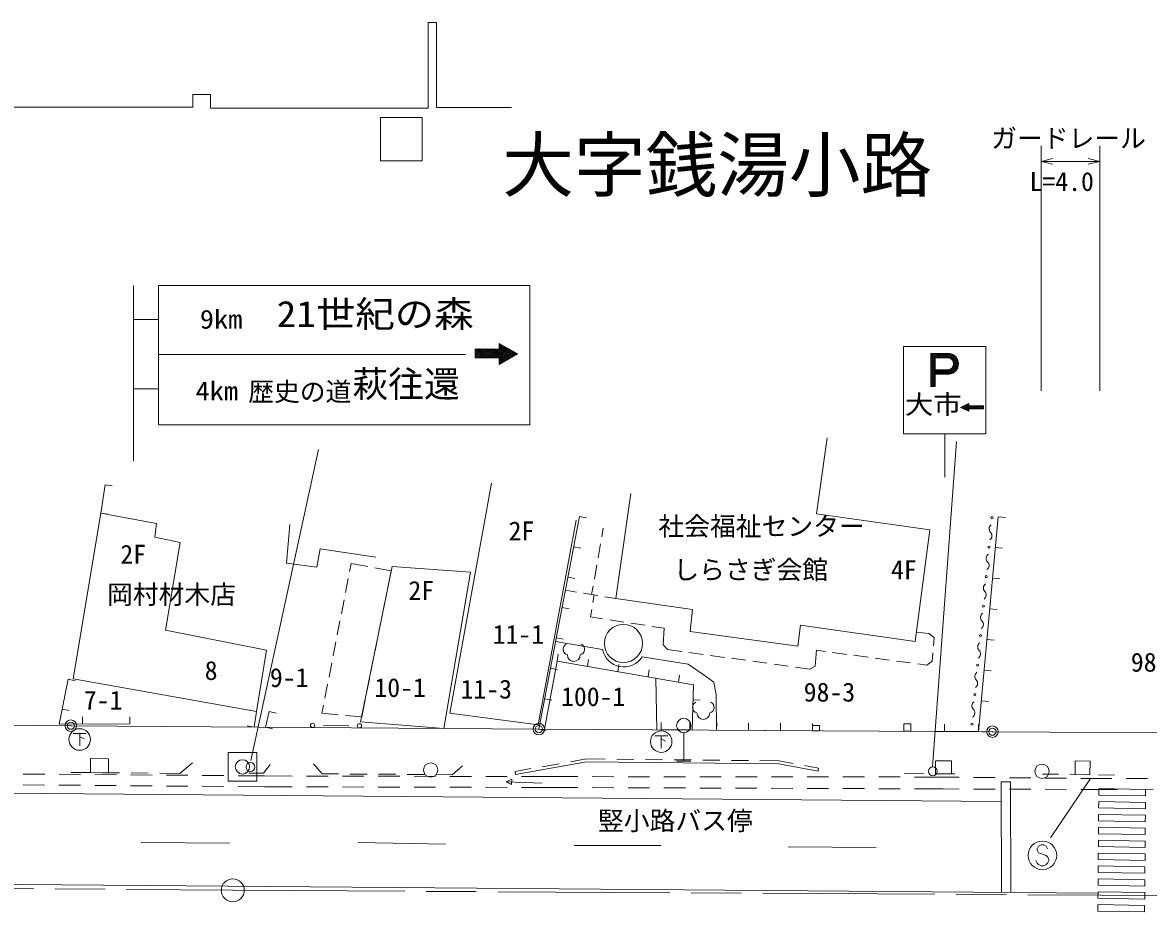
# Model space of a CAD drawing. Units: millimetres, scale not verified. Extents: x 40000 to 680000, y 20000 to 380000.
# Drawn here: x 251536 to 330138, y 277905 to 340024 of the extents above; entities that cross this region are included whole.
import ezdxf
from ezdxf.enums import TextEntityAlignment as Align

# ---------------------------------------------------------------- set-up
doc = ezdxf.new("R2010")
doc.units = ezdxf.units.MM
doc.header["$LTSCALE"] = 1000
doc.header["$PDMODE"] = 32
doc.header["$PDSIZE"] = 500
doc.linetypes.add('CHAIN', pattern=[18.5, 12, -1.5, 3.5, -1.5])
for name, color, linetype, lineweight in [('M-BGD', 7, 'Continuous', 13), ('M-BGD-EXST', 7, 'Continuous', 13), ('M-BMK', 2, 'CHAIN', 13), ('M-BMK-OTRS', 5, 'Continuous', 13), ('M-BMK-ROW', 30, 'Continuous', 13), ('M-BMK-SRVR', 3, 'Continuous', 13), ('M-STR-HTXT', 7, 'Continuous', 13), ('M-STR-STRC', 7, 'Continuous', 13)]:
    doc.layers.add(name, color=color, linetype=linetype, lineweight=lineweight)
doc.layers.add('M-BMK-HTXT', color=7, linetype='Continuous')
doc.styles.add('ＭＳ ゴシック', font='')
doc.styles.get('ＭＳ ゴシック').set_extended_font_data('MS Gothic')

msp = doc.modelspace()

# ---------------------------------------------------------------- hatches: boundary and pattern name
at = {"layer": 'M-STR-STRC'}
h = msp.add_hatch(dxfattribs=at)
h.set_pattern_fill('USER', color=256, style=0, pattern_type=2)
h.set_pattern_definition([(45, (0, -0), (-70.71068, 70.71068), []), (315, (0, -0), (70.71068, 70.71068), [])])
h.paths.add_polyline_path([(284805, 317235), (284805, 317609), (286084, 316909), (284806, 316157), (284804, 316620), (283144, 316620), (283145, 317239)])

# ---------------------------------------------------------------- linework, layer by layer
at = {"layer": 'M-BGD'}
for p, q in [((257000, 305774), (257299, 307759)), ((257299, 307759), (257793, 307685)), ((257299, 307759), (257793, 307685)), ((257000, 305774), (257494, 305699)), ((287577, 290705), (290425, 305552)), ((290425, 305552), (290916, 305457)), ((290425, 305552), (290916, 305457)), ((318273, 290529), (319654, 305515)), ((319654, 305515), (320152, 305469)), ((319654, 305515), (320152, 305469)), ((292074, 304721), (291971, 304132)), ((290018, 303431), (290509, 303337)), ((291885, 303639), (291713, 302654)), ((319457, 303374), (319955, 303328)), ((274477, 302271), (274366, 301702)), ((275632, 302061), (274477, 302271)), ((277278, 301761), (276123, 301971)), ((291627, 302161), (291454, 301176)), ((274270, 301211), (274079, 300230)), ((277040, 300582), (277278, 301761)), ((289611, 301310), (290102, 301216)), ((319259, 301233), (319757, 301187)), ((289435, 300393), (290212, 300266)), ((291368, 300684), (291265, 300094)), ((273984, 299739), (273793, 298757)), ((276742, 299112), (276940, 300092)), ((290706, 300186), (291693, 300024)), ((291433, 300067), (291351, 299546)), ((292186, 299944), (292963, 299817)), ((289204, 299189), (289695, 299095)), ((291274, 299052), (291192, 298531)), ((319062, 299092), (319560, 299046)), ((273697, 298266), (273506, 297285)), ((276444, 297642), (276643, 298622)), ((291192, 298531), (292035, 298402)), ((292529, 298327), (293518, 298175)), ((294012, 298100), (295000, 297949)), ((276147, 296172), (276345, 297152)), ((295495, 297873), (296338, 297744)), ((296338, 297744), (296253, 296576)), ((314807, 297376), (313931, 297466)), ((315167, 297095), (314807, 297376)), ((273410, 296794), (273219, 295813)), ((288750, 296820), (292034, 296256)), ((288797, 297068), (289288, 296974)), ((296253, 296576), (296568, 296262)), ((315124, 296524), (315167, 297095)), ((318865, 296951), (319363, 296906)), ((275849, 294702), (276047, 295682)), ((288853, 295446), (288939, 295939)), ((290971, 295079), (291056, 295572)), ((296568, 296262), (297562, 296124)), ((298057, 296056), (299048, 295919)), ((299543, 295851), (300534, 295714)), ((301029, 295646), (302020, 295509)), ((306863, 295106), (306953, 296207)), ((306953, 296207), (307586, 296123)), ((308081, 296056), (309072, 295923)), ((309568, 295857), (310559, 295724)), ((311055, 295657), (312046, 295525)), ((315043, 295455), (315086, 296026)), ((273124, 295322), (272933, 294340)), ((287964, 290703), (288853, 295446)), ((288390, 294947), (288881, 294853)), ((293089, 294712), (293174, 295205)), ((295206, 294345), (295292, 294838)), ((302515, 295441), (303506, 295304)), ((304001, 295235), (304991, 295099)), ((305487, 295030), (306481, 294893)), ((306481, 294893), (306863, 295106)), ((312541, 295458), (313533, 295325)), ((314028, 295259), (314661, 295174)), ((314661, 295174), (315043, 295455)), ((318668, 294811), (319166, 294765)), ((254727, 294180), (255217, 294079)), ((275551, 293231), (275750, 294212)), ((295820, 290658), (295736, 294253)), ((297324, 293978), (297409, 294471)), ((272837, 293849), (272646, 292868)), ((275214, 291563), (275452, 292741)), ((287984, 292826), (288475, 292732)), ((298353, 292744), (298853, 292730)), ((318471, 292670), (318969, 292624)), ((254300, 292096), (254789, 291996)), ((267870, 291943), (267375, 292018)), ((267870, 291943), (267704, 290849)), ((268499, 290843), (268753, 291936)), ((268753, 291936), (269240, 291822)), ((268753, 291936), (269240, 291822)), ((272551, 292377), (272440, 291808)), ((272440, 291808), (273578, 291707)), ((274076, 291663), (275214, 291563)), ((254909, 290942), (213804, 291329)), ((255733, 291057), (255732, 291557)), ((259026, 291061), (259026, 291561)), ((267704, 290849), (267210, 290924)), ((267704, 290849), (267210, 290924)), ((268499, 290843), (268986, 290730)), ((272539, 290961), (274306, 290941)), ((296113, 290656), (296116, 291156)), ((296113, 290656), (296116, 291156)), ((298111, 290644), (298113, 291144)), ((299992, 290634), (299995, 291134)), ((299992, 290634), (299995, 291134)), ((302222, 290621), (302225, 291121)), ((304452, 290608), (304455, 291108)), ((306682, 290595), (306685, 291095)), ((313539, 290556), (313542, 291056)), ((313539, 290556), (313542, 291056)), ((315906, 290542), (315909, 291042)), ((318273, 290529), (318276, 291029)), ((287577, 290705), (288068, 290611)), ((298111, 290644), (296113, 290656)), ((297696, 290459), (297696, 288459)), ((298294, 290643), (298794, 290629)), ((306682, 290595), (299992, 290634)), ((318273, 290529), (313539, 290556)), ((318273, 290529), (318771, 290483)), ((265891, 287069), (265891, 289069)), ((265891, 289069), (267891, 289069)), ((267891, 289069), (267891, 287069)), ((289788, 288425), (290895, 288619)), ((290895, 288619), (292219, 288606)), ((293019, 288598), (294219, 288587)), ((295019, 288579), (296219, 288568)), ((297019, 288560), (298219, 288548)), ((299019, 288541), (300219, 288529)), ((301019, 288521), (302219, 288510)), ((303018, 288502), (304342, 288489)), ((304342, 288489), (305334, 288303)), ((262523, 287616), (263396, 288357)), ((268369, 287640), (268812, 288235)), ((271846, 288282), (272449, 287582)), ((281531, 287524), (282242, 288152)), ((285922, 287750), (287029, 287944)), ((285922, 287750), (285958, 287547)), ((287818, 288081), (289000, 288288)), ((297196, 288459), (298196, 288459)), ((306121, 288155), (307113, 287969)), ((307113, 287969), (307074, 287766)), ((251585, 287570), (253085, 287558)), ((254085, 287550), (255585, 287538)), ((254905, 287678), (256314, 287667)), ((256585, 287530), (258085, 287518)), ((257114, 287660), (258314, 287650)), ((259085, 287510), (260585, 287498)), ((259114, 287644), (260314, 287634)), ((261114, 287627), (262523, 287616)), ((261585, 287490), (263085, 287478)), ((264085, 287470), (265585, 287458)), ((267891, 287069), (265891, 287069)), ((266585, 287450), (268425, 287435)), ((267323, 287626), (268369, 287640)), ((268425, 287435), (270370, 287431)), ((271370, 287428), (272870, 287425)), ((272449, 287582), (273590, 287575)), ((273870, 287423), (275370, 287419)), ((274390, 287570), (275590, 287562)), ((276370, 287417), (277870, 287413)), ((276390, 287557), (277590, 287549)), ((278390, 287544), (279590, 287536)), ((278870, 287411), (280370, 287407)), ((280390, 287531), (281531, 287524)), ((281370, 287405), (282870, 287402)), ((283870, 287399), (285370, 287396)), ((285306, 287031), (285688, 287205)), ((287805, 286940), (285306, 287031)), ((285674, 286830), (285306, 287031)), ((285688, 287205), (285674, 286830)), ((286370, 287393), (288314, 287389)), ((288314, 287389), (290310, 287387)), ((291310, 287386), (292810, 287384)), ((293810, 287383), (295310, 287381)), ((296310, 287380), (297810, 287378)), ((298810, 287377), (300310, 287376)), ((301310, 287375), (302810, 287373)), ((303810, 287372), (305310, 287370)), ((306310, 287369), (307810, 287367)), ((308810, 287366), (310310, 287365)), ((311310, 287364), (312810, 287362)), ((313102, 287599), (314463, 287593)), ((313810, 287361), (315805, 287359)), ((315263, 287589), (316624, 287582)), ((315805, 287359), (316925, 287347)), ((317925, 287337), (319425, 287322)), ((320425, 287311), (321925, 287296)), ((322740, 287569), (323852, 287550)), ((322925, 287286), (324425, 287271)), ((324651, 287537), (325851, 287517)), ((325425, 287260), (326544, 287249)), ((326544, 287249), (327580, 287252)), ((326651, 287503), (327762, 287485)), ((328580, 287255), (330080, 287259)), ((251580, 286813), (253080, 286801)), ((254080, 286793), (255580, 286781)), ((256580, 286773), (258080, 286761)), ((259080, 286753), (260580, 286741)), ((261580, 286733), (263079, 286721)), ((264079, 286713), (265579, 286701)), ((266579, 286693), (268421, 286678)), ((268421, 286678), (270367, 286674)), ((271367, 286671), (272867, 286668)), ((273867, 286665), (275367, 286662)), ((276367, 286660), (277867, 286656)), ((278867, 286654), (280367, 286650)), ((281367, 286648), (282867, 286645)), ((283867, 286642), (285367, 286639)), ((286367, 286636), (288312, 286632)), ((288312, 286632), (290309, 286624)), ((291309, 286620), (292809, 286615)), ((293809, 286611), (295309, 286605)), ((296309, 286601), (297809, 286596)), ((298809, 286592), (300309, 286586)), ((301309, 286582), (302809, 286576)), ((303809, 286573), (305309, 286567)), ((306309, 286563), (307809, 286557)), ((308809, 286553), (310309, 286548)), ((311309, 286544), (312809, 286538)), ((313809, 286534), (315807, 286527)), ((315807, 286527), (316925, 286523)), ((317925, 286520), (319425, 286515)), ((320425, 286512), (321925, 286507)), ((322925, 286504), (324425, 286499)), ((325425, 286496), (326544, 286492)), ((326544, 286492), (327961, 286496)), ((328961, 286499), (330461, 286503)), ((322461, 282527), (322371, 282345)), ((322371, 282345), (322371, 282254)), ((322371, 282254), (322461, 282072)), ((322643, 282618), (322461, 282527)), ((322825, 282618), (322643, 282618)), ((323007, 282527), (322825, 282618)), ((323098, 282345), (323007, 282527)), ((322371, 281345), (322280, 281527)), ((322461, 282072), (323007, 281891)), ((323007, 281891), (323098, 281800)), ((323098, 281800), (323189, 281618)), ((323189, 281527), (323098, 281345)), ((323189, 281618), (323189, 281527)), ((322461, 281254), (322371, 281345)), ((322643, 281163), (322461, 281254)), ((322825, 281163), (322643, 281163)), ((323007, 281254), (322825, 281163)), ((323098, 281345), (323007, 281254))]:
    msp.add_line(p, q, dxfattribs=at)
for points in [[(157563, 333288), (167668, 333288), (167668, 334295), (182596, 334295), (182596, 335171), (183780, 335171), (183780, 334123), (263430, 334123), (263430, 334995), (264658, 334995), (264658, 334040), (279865, 334040), (279865, 340024), (280427, 340024), (280427, 334101), (285612, 334101), (285681, 334101), (285612, 334101)], [(293991, 307148), (292963, 299817), (298305, 299059), (298137, 297525), (305670, 296497), (305856, 297969), (313847, 296825), (314877, 304625), (306955, 305729), (307699, 311029)], [(284265, 307882), (281377, 291815), (287524, 290991), (290191, 305291)], [(270208, 304990), (269972, 302283), (272073, 302013), (272320, 303282), (276196, 302698)], [(254909, 290942), (287577, 290705), (319245, 290523), (335287, 290423), (344457, 296729)], [(299992, 290634), (299962, 293095), (299801, 293987), (299276, 294354), (298003, 295230), (294794, 295754)], [(298294, 290643), (298383, 293794), (288853, 295446)], [(259026, 291061), (254086, 291055), (254727, 294180)], [(285958, 287547), (290912, 288412), (304322, 288282), (307074, 287766)]]:
    msp.add_lwpolyline(points, dxfattribs=at)
for points in [[(276525, 333392), (279438, 333392), (279438, 330374), (276525, 330374)], [(255061, 294206), (267870, 291943), (268560, 296219), (261507, 297618), (262544, 303718), (260774, 304106), (260892, 305066), (257000, 305774)], [(275141, 291203), (277337, 302052), (282820, 301659), (280953, 290753)], [(306682, 290595), (307162, 290593), (307164, 290957), (306684, 290959)], [(313055, 290559), (313539, 290556), (313542, 291075), (313058, 291078)], [(256278, 287667), (257538, 287657), (257546, 288640), (256286, 288650)], [(315267, 287589), (316379, 287584), (316383, 288496), (315271, 288501)], [(325015, 287531), (326043, 287513), (326059, 288464), (325031, 288481)]]:
    msp.add_lwpolyline(points, close=True, dxfattribs=at)
for centre, radius in [((319211, 305468), 75), ((319011, 303407), 75), ((318811, 301347), 75), ((318612, 299287), 75), ((293487, 296682), 1331), ((318412, 297226), 75), ((318212, 295166), 75), ((318012, 293106), 75), ((271789, 290969), 150), ((275056, 290933), 150), ((297696, 290959), 500), ((317813, 291045), 75), ((266891, 288069), 500), ((267444, 288059), 305), ((280030, 287851), 500), ((315079, 287756), 305), ((322707, 287754), 500), ((322734, 281891), 1000)]:
    msp.add_circle(centre, radius, dxfattribs=at)
for centre, radius, start, end in [((319359, 304682), 349, 124.37099, 224.55592), ((318862, 304193), 349, 304.37099, 44.55592), ((319160, 302622), 349, 124.37099, 224.55592), ((318663, 302132), 349, 304.37099, 44.55592), ((318960, 300561), 349, 124.37099, 224.55592), ((318463, 300072), 349, 304.37099, 44.55592), ((318760, 298501), 349, 124.37099, 224.55592), ((318263, 298012), 349, 304.37099, 44.55592), ((289671, 296270), 402, 116.08703, 255.33416), ((290367, 296270), 402, 284.66584, 63.91297), ((318561, 296441), 349, 124.37099, 224.55592), ((290019, 295881), 450, 180, 0), ((293515, 296559), 1512, 191.57358, 327.81673), ((318064, 295951), 349, 304.37099, 44.55592), ((318361, 294380), 349, 124.37099, 224.55592), ((317864, 293891), 349, 304.37099, 44.55592), ((298713, 292220), 402, 116.08703, 255.33416), ((299410, 292220), 402, 284.66584, 63.91297), ((318161, 292320), 349, 124.37099, 224.55592), ((299061, 291831), 450, 180, 0), ((317664, 291831), 349, 304.37099, 44.55592)]:
    msp.add_arc(centre, radius, start, end, dxfattribs=at)
at = {"layer": 'M-BGD-EXST'}
for p, q in [((255080, 290392), (255980, 290392)), ((255530, 290392), (255530, 289529)), ((255530, 290167), (255830, 290017)), ((295673, 290245), (296573, 290245)), ((296123, 290245), (296123, 289382)), ((296123, 290020), (296423, 289870))]:
    msp.add_line(p, q, dxfattribs=at)
for centre in [(255530, 289979), (296123, 289832)]:
    msp.add_circle(centre, 750, dxfattribs=at)
at = {"layer": 'M-BMK'}
msp.add_lwpolyline([(66272, 280761), (166309, 280309), (266216, 279454), (343192, 279028), (366214, 278940), (466168, 278307), (566755, 277905)], dxfattribs=at)
at = {"layer": 'M-BMK-OTRS'}
msp.add_lwpolyline([(66313, 287598), (197347, 286679), (319859, 285648)], dxfattribs=at)
at = {"layer": 'M-BMK-ROW'}
for centre in [(254909, 290942), (287577, 290705), (319245, 290523)]:
    msp.add_circle(centre, 400, dxfattribs=at)
for p in [(254909, 290942), (287577, 290705), (319245, 290523)]:
    msp.add_point(p, dxfattribs=at)
at = {"layer": 'M-BMK-SRVR'}
msp.add_circle((266216, 279454), 800, dxfattribs=at)
at = {"layer": 'M-STR-HTXT'}
for p, q in [((322649, 331427), (322649, 314327)), ((326738, 331427), (326738, 314327)), ((322649, 330327), (323449, 330527)), ((322649, 330327), (326738, 330327)), ((322649, 330327), (323449, 330127)), ((326738, 330327), (325938, 330527)), ((326738, 330327), (325938, 330127)), ((315056, 288060), (316728, 310789)), ((267467, 288524), (272194, 310221)), ((326097, 287254), (323290, 283104))]:
    msp.add_line(p, q, dxfattribs=at)
at = {"layer": 'M-STR-STRC'}
for p, q in [((259292, 309430), (259292, 321673)), ((286953, 321673), (261020, 321673)), ((286953, 321673), (286953, 311953)), ((259292, 319304), (261020, 319304)), ((284805, 317473), (284892, 317561)), ((284896, 317559), (285745, 316710)), ((282470, 316850), (261020, 316850)), ((283144, 316661), (283720, 317237)), ((283145, 317228), (283156, 317239)), ((283145, 317086), (283297, 317238)), ((283145, 316944), (283438, 317238)), ((283145, 316803), (283579, 317238)), ((283145, 317189), (283714, 316620)), ((283145, 317047), (283572, 316620)), ((283145, 316906), (283431, 316620)), ((283237, 317238), (283855, 316620)), ((283244, 316620), (283861, 317237)), ((283378, 317238), (283997, 316620)), ((283386, 316620), (284003, 317237)), ((283520, 317238), (284138, 316620)), ((283527, 316620), (284144, 317236)), ((283662, 317237), (284280, 316620)), ((283669, 316620), (284285, 317236)), ((283804, 317237), (284421, 316620)), ((283810, 316620), (284426, 317236)), ((283945, 317237), (284562, 316620)), ((283951, 316620), (284567, 317235)), ((284087, 317236), (284704, 316620)), ((284093, 316620), (284708, 317235)), ((284229, 317236), (285122, 316343)), ((284234, 316620), (285075, 317461)), ((284371, 317236), (285211, 316395)), ((284376, 316620), (285167, 317411)), ((284512, 317235), (285300, 316448)), ((284517, 316620), (285258, 317361)), ((284654, 317235), (285389, 316500)), ((284659, 316620), (285349, 317311)), ((284796, 317235), (285478, 316553)), ((284800, 316620), (285441, 317261)), ((284805, 317332), (284984, 317511)), ((284805, 317509), (285656, 316657)), ((284805, 317367), (285567, 316605)), ((284805, 316483), (285532, 317211)), ((284805, 316342), (285624, 317161)), ((284805, 316201), (285715, 317111)), ((285042, 316296), (285806, 317060)), ((285209, 317388), (285834, 316762)), ((285385, 316498), (285898, 317010)), ((285521, 317217), (285923, 316814)), ((285728, 316700), (285989, 316960)), ((285834, 317046), (286013, 316867)), ((286072, 316901), (286081, 316910)), ((318779, 317420), (313045, 317420)), ((313045, 317420), (313045, 311309)), ((314946, 316784), (315082, 316920)), ((314946, 316643), (315223, 316920)), ((314946, 316501), (315365, 316920)), ((314946, 316360), (315506, 316920)), ((315252, 316478), (314946, 316783)), ((315252, 316619), (314950, 316920)), ((315391, 316621), (315092, 316920)), ((315533, 316621), (315233, 316920)), ((315348, 316621), (315648, 316920)), ((315674, 316621), (315375, 316920)), ((315489, 316621), (315789, 316920)), ((315816, 316621), (315516, 316920)), ((315631, 316621), (315930, 316920)), ((315957, 316621), (315657, 316920)), ((315772, 316621), (316072, 316920)), ((316099, 316621), (315799, 316920)), ((315913, 316621), (316213, 316920)), ((316262, 316599), (315940, 316920)), ((316055, 316621), (316333, 316899)), ((316867, 316135), (316082, 316920)), ((316194, 316618), (316437, 316861)), ((316864, 316279), (316224, 316920)), ((316299, 316582), (316529, 316812)), ((316816, 316469), (316414, 316871)), ((318779, 311309), (318779, 317420)), ((283144, 316624), (283148, 316620)), ((283145, 316765), (283290, 316620)), ((284804, 316519), (285033, 316291)), ((284805, 316377), (284944, 316238)), ((284805, 316235), (284855, 316186)), ((315252, 316336), (314946, 316642)), ((314946, 316219), (315252, 316524)), ((315252, 316195), (314946, 316501)), ((314946, 316077), (315252, 316383)), ((315252, 316053), (314946, 316359)), ((314946, 315936), (315252, 316242)), ((315252, 315912), (314946, 316218)), ((314946, 315794), (315252, 316100)), ((315552, 315470), (314946, 316076)), ((316036, 315470), (316862, 316296)), ((316178, 315470), (316868, 316161)), ((316344, 315495), (316840, 315992)), ((316385, 316526), (316611, 316752)), ((316454, 316454), (316683, 316683)), ((316505, 316363), (316744, 316603)), ((316846, 316014), (316510, 316350)), ((316762, 315815), (316516, 316062)), ((316527, 316103), (316836, 316412)), ((316535, 316252), (316796, 316513)), ((316810, 315909), (316538, 316181)), ((314946, 315653), (315252, 315959)), ((315410, 315470), (314946, 315935)), ((314946, 315512), (315252, 315817)), ((315269, 315470), (314946, 315793)), ((314946, 315370), (315352, 315776)), ((314946, 315229), (315493, 315776)), ((315252, 315346), (314946, 315652)), ((315252, 315205), (314946, 315511)), ((314946, 315087), (315252, 315393)), ((315252, 315063), (314946, 315369)), ((314946, 314946), (315252, 315252)), ((315252, 314922), (314946, 315228)), ((315329, 315470), (315634, 315776)), ((315693, 315470), (315388, 315776)), ((315470, 315470), (315776, 315776)), ((315835, 315470), (315529, 315776)), ((315612, 315470), (315917, 315776)), ((315976, 315470), (315670, 315776)), ((315753, 315470), (316059, 315776)), ((316117, 315470), (315812, 315776)), ((315895, 315470), (316205, 315781)), ((316254, 315475), (315953, 315776)), ((316368, 315503), (316095, 315776)), ((316468, 315544), (316226, 315786)), ((316557, 315597), (316325, 315828)), ((316635, 315660), (316406, 315889)), ((316704, 315733), (316470, 315966)), ((259292, 314444), (261020, 314444)), ((314946, 314804), (315252, 315110)), ((315252, 314780), (314946, 315086)), ((314946, 314663), (315252, 314969)), ((315252, 314639), (314946, 314945)), ((315142, 314607), (314946, 314803)), ((315001, 314607), (314946, 314662)), ((315031, 314607), (315252, 314827)), ((315173, 314607), (315252, 314686)), ((317037, 313172), (317068, 313141)), ((317051, 313149), (317110, 313208)), ((317132, 313218), (317327, 313023)), ((317148, 313104), (317384, 313340)), ((317227, 313264), (317587, 312905)), ((317245, 313060), (317592, 313407)), ((317323, 313311), (317592, 313041)), ((317343, 313016), (317592, 313265)), ((317418, 313357), (317713, 313062)), ((317440, 312972), (317733, 313265)), ((317513, 313403), (317592, 313324)), ((317537, 312928), (317592, 312982)), ((317651, 313265), (317854, 313062)), ((317671, 313062), (317875, 313265)), ((317792, 313265), (317996, 313062)), ((317813, 313062), (318016, 313265)), ((317933, 313265), (318137, 313062)), ((317954, 313062), (318158, 313265)), ((318075, 313265), (318279, 313062)), ((318095, 313062), (318299, 313265)), ((318216, 313265), (318420, 313062)), ((318237, 313062), (318441, 313265)), ((318358, 313265), (318561, 313062)), ((318378, 313062), (318582, 313265)), ((318499, 313265), (318632, 313133)), ((318520, 313062), (318632, 313174)), ((313045, 311309), (318779, 311309)), ((315912, 311309), (315912, 308298)), ((259817, 282779), (265981, 282747)), ((274971, 282794), (281072, 282682)), ((290035, 282586), (296097, 282588)), ((304989, 282493), (311134, 282443))]:
    msp.add_line(p, q, dxfattribs=at)
for points in [[(261020, 316813), (261020, 321673), (280923, 321673)], [(286953, 311953), (261020, 311953), (261020, 316813)], [(316218, 316920), (314946, 316920), (314946, 314607), (315252, 314607), (315252, 315470), (316218, 315470)], [(316218, 316920), (314946, 316920), (314946, 314607), (315252, 314607), (315252, 315470), (316218, 315470)], [(316181, 315776), (315252, 315776), (315252, 316621), (316181, 316621)], [(319875, 279305), (319853, 287032), (320515, 287032), (320540, 279299)], [(66255, 281176), (169554, 280608), (187742, 280375), (326613, 279250)]]:
    msp.add_lwpolyline(points, dxfattribs=at)
for points in [[(284805, 317235), (284805, 317609), (286084, 316909), (284806, 316157), (284804, 316620), (283144, 316620), (283145, 317239)], [(317592, 313265), (317592, 313441), (317018, 313163), (317592, 312903), (317592, 313062), (318632, 313062), (318632, 313265)], [(326670, 286548), (329934, 286491), (329930, 286041), (326666, 286098)], [(326663, 285649), (329927, 285592), (329923, 285142), (326659, 285199)], [(326656, 284749), (329920, 284692), (329916, 284242), (326652, 284299)], [(326649, 283850), (329913, 283793), (329909, 283343), (326646, 283400)], [(326642, 282950), (329906, 282893), (329903, 282443), (326639, 282500)], [(326635, 282051), (329899, 281994), (329896, 281544), (326632, 281601)], [(326628, 281151), (329892, 281094), (329889, 280644), (326625, 280701)], [(326621, 280252), (329885, 280195), (329882, 279745), (326618, 279802)], [(326614, 279352), (329878, 279295), (329875, 278845), (326611, 278902)], [(326607, 278453), (329871, 278396), (329868, 277946), (326604, 278003)]]:
    msp.add_lwpolyline(points, close=True, dxfattribs=at)
for centre, radius, start, end in [((316140, 316195), 729, 276.151, 83.849), ((316140, 316195), 729, 276.151, 83.849), ((316110, 316198), 428, 279.54386, 80.45614)]:
    msp.add_arc(centre, radius, start, end, dxfattribs=at)

# ---------------------------------------------------------------- texts
at = {"layer": 'M-BGD', "style": 'ＭＳ ゴシック'}
for s, p in [('2F', (286365, 304538)), ('社会福祉センター', (303128, 304863)), ('2F', (259261, 302908)), ('しらさぎ会館', (302370, 301829)), ('4F', (313061, 301830)), ('岡村材木店', (261937, 300106)), ('2F', (279372, 300384)), ('竪小路バス停', (297108, 284312))]:
    msp.add_text(s, height=1320, dxfattribs=at).set_placement(p, align=Align.MIDDLE_CENTER)
at = {"layer": 'M-BMK-HTXT', "style": 'ＭＳ ゴシック'}
msp.add_text('大字銭湯小路', height=3666, dxfattribs=at).set_placement((300032, 330083), align=Align.MIDDLE_CENTER)
for s, p in [('11-1', (286151, 296262)), ('98-1', (330702, 294319)), ('8', (264700, 293738)), ('9-1', (270150, 293247)), ('10-1', (277897, 292546)), ('11-3', (283908, 292441)), ('7-1', (257163, 291670)), ('100-1', (291374, 291915)), ('98-3', (307866, 292231))]:
    msp.add_text(s, height=1320, dxfattribs=at).set_placement(p, align=Align.BOTTOM_CENTER)
at = {"layer": 'M-STR-HTXT', "style": 'ＭＳ ゴシック'}
for s, p in [('ガードレール', (324558, 330889)), ('L=4.0', (324082, 327870))]:
    msp.add_text(s, height=1320, dxfattribs=at).set_placement(p, align=Align.BOTTOM_CENTER)
at = {"layer": 'M-STR-STRC', "style": 'ＭＳ ゴシック', "width": 1.1}
for s, height, p in [('21世紀の森', 1833, (276151, 318216)), ('9km', 1320, (265396, 318260)), ('4km', 1320, (265095, 313249)), ('大市', 1320, (315119, 312312))]:
    msp.add_text(s, height=height, dxfattribs=at).set_placement(p, align=Align.BOTTOM_CENTER)
at = {"layer": 'M-STR-STRC', "style": 'ＭＳ ゴシック'}
for s, height, p in [('萩往還', 1833, (278314, 313318)), ('歴史の道', 1320, (270890, 313201))]:
    msp.add_text(s, height=height, dxfattribs=at).set_placement(p, align=Align.BOTTOM_CENTER)

doc.saveas('drawing.dxf')
